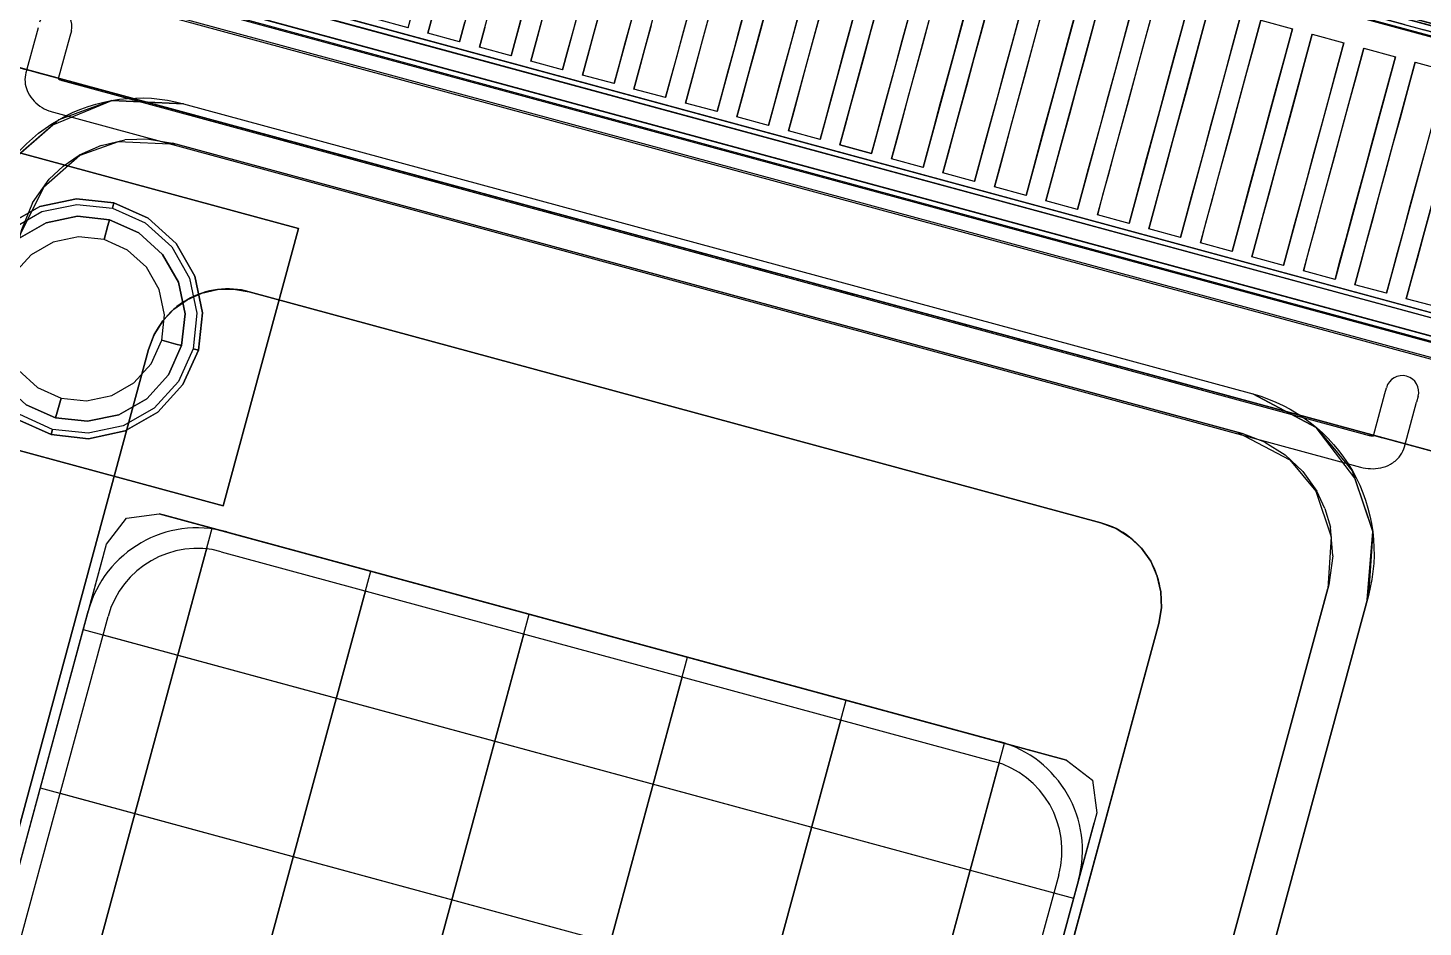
# Model space of a CAD drawing. Header units: millimetres. Extents: x 24907 to 30960, y 3978 to 9944.
# Drawn here: x 27922.46 to 27956.45, y 7208.15 to 7230.06 of the extents above; entities that cross this region are included whole.
import ezdxf

# ---------------------------------------------------------------- set-up
doc = ezdxf.new("R2010")
doc.units = ezdxf.units.MM
doc.linetypes.add('DASHED2', pattern=[9.525, 6.35, -3.175])
for name, color, linetype in [('200-EquipHidden-2D', 53, 'DASHED2'), ('200-EquipInternal-2d', 252, 'Continuous'), ('200-EquipSteel-3d', 9, 'Continuous')]:
    doc.layers.add(name, color=color, linetype=linetype)

# ---------------------------------------------------------------- blocks, each defined once
blk = doc.blocks.new('ELECTROLUX-MC7-BODY800X250')
at = {"layer": '200-EquipInternal-2d'}
blk.add_line((0, -80), (800, -80), dxfattribs=at)
at = {"layer": '200-EquipSteel-3d'}
for points, invisible_edges in [([(0, -0.34, 912.22), (0, 0, 910.5), (800, 0, 910.5), (800, -0.34, 912.22)], 8), ([(0, 0, 902.7), (0, -0.13, 901.81), (800, -0.13, 901.81), (800, 0, 902.7)], 2), ([(0, -0.13, 901.81), (0, -0.54, 901.01), (800, -0.54, 901.01), (800, -0.13, 901.81)], 10), ([(0, -1.32, 913.68), (0, -0.34, 912.22), (800, -0.34, 912.22), (800, -1.32, 913.68)], 10), ([(0, -0.54, 901.01), (0, -1.19, 900.39), (800, -1.19, 900.39), (800, -0.54, 901.01)], 10), ([(0, -1.19, 900.39), (0, -2, 900), (800, -2, 900), (800, -1.19, 900.39)], 8), ([(0, -2.78, 914.66), (0, -1.32, 913.68), (800, -1.32, 913.68), (800, -2.78, 914.66)], 10), ([(0, -655, 650), (0, -655, 900), (0, -2, 900), (0, -102, 724)], 12), ([(0, -2, 900), (0, -2, 724), (0, -102, 724)], 8), ([(0, -4.5, 915), (0, -2.78, 914.66), (800, -2.78, 914.66), (800, -4.5, 915)], 2), ([(0, -71.6, 914.58), (0, -69.5, 915), (800, -69.5, 915), (800, -71.6, 914.58)], 8), ([(0, -73.39, 913.39), (0, -71.6, 914.58), (800, -71.6, 914.58), (800, -73.39, 913.39)], 10), ([(0, -74.58, 911.6), (0, -73.39, 913.39), (800, -73.39, 913.39), (800, -74.58, 911.6)], 10), ([(0, -75, 909.5), (0, -74.58, 911.6), (800, -74.58, 911.6), (800, -75, 909.5)], 2), ([(0, -75.45, 903.59), (0, -75, 905.7), (800, -75, 905.7), (800, -75.45, 903.59)], 8), ([(0, -76.64, 901.78), (0, -75.45, 903.59), (800, -75.45, 903.59), (800, -76.64, 901.78)], 10), ([(0, -78.4, 900.53), (0, -76.64, 901.78), (800, -76.64, 901.78), (800, -78.4, 900.53)], 10), ([(0, -80.5, 900), (0, -78.4, 900.53), (800, -78.4, 900.53), (800, -80.5, 900)], 2)]:
    blk.add_3dface(points, dxfattribs=dict(at, invisible_edges=invisible_edges))
for points in [[(0, 0, 910.5), (0, 0, 902.7), (800, 0, 902.7), (800, 0, 910.5)], [(0, -2, 724), (0, -2, 900), (800, -2, 900), (800, -2, 724)], [(0, -102, 724), (0, -2, 724), (800, -2, 724), (800, -102, 724)], [(0, -69.5, 915), (0, -4.5, 915), (800, -4.5, 915), (800, -69.5, 915)], [(0, -75, 905.7), (0, -75, 909.5), (800, -75, 909.5), (800, -75, 905.7)], [(0, -655, 650), (0, -102, 650), (800, -102, 650), (800, -655, 650)], [(0, -102, 650), (800, -102, 650), (800, -102, 724), (0, -102, 724)]]:
    blk.add_3dface(points, dxfattribs=at)
blk = doc.blocks.new('ELECTROLUX-MC-CAMINO400')
at = {"layer": '200-EquipInternal-2d'}
for points in [[(0, -0.21), (400, -0.21), (400, -75.21), (0, -75.21)], [(118, -10.37), (126, -10.37), (126, -66.52), (118, -66.52)], [(131, -10.37), (139, -10.37), (139, -66.52), (131, -66.52)], [(144, -10.37), (152, -10.37), (152, -66.52), (144, -66.52)], [(157, -10.37), (165, -10.37), (165, -66.52), (157, -66.52)], [(170, -10.37), (178, -10.37), (178, -66.52), (170, -66.52)], [(183, -10.37), (191, -10.37), (191, -66.52), (183, -66.52)], [(196, -10.37), (204, -10.37), (204, -66.52), (196, -66.52)], [(209, -10.37), (217, -10.37), (217, -66.52), (209, -66.52)], [(222, -10.37), (230, -10.37), (230, -66.52), (222, -66.52)], [(235, -10.37), (243, -10.37), (243, -66.52), (235, -66.52)], [(248, -10.37), (256, -10.37), (256, -66.52), (248, -66.52)], [(261, -10.37), (269, -10.37), (269, -66.52), (261, -66.52)], [(274, -10.37), (282, -10.37), (282, -66.52), (274, -66.52)], [(287, -10.37), (295, -10.37), (295, -66.52), (287, -66.52)], [(300, -10.37), (308, -10.37), (308, -66.52), (300, -66.52)], [(313, -10.37), (321, -10.37), (321, -66.52), (313, -66.52)], [(326, -10.37), (334, -10.37), (334, -66.52), (326, -66.52)], [(339, -10.37), (347, -10.37), (347, -66.52), (339, -66.52)], [(352, -10.37), (360, -10.37), (360, -66.52), (352, -66.52)], [(365, -10.37), (373, -10.37), (373, -66.52), (365, -66.52)]]:
    blk.add_lwpolyline(points, close=True, dxfattribs=at)
at = {"layer": '200-EquipSteel-3d'}
for points in [[(0, -0.21, 917.01), (0, -0.21, 956), (400, -0.21, 956), (400, -0.21, 917.01)], [(0, -69.44, 915), (0, -3.39, 915), (400, -3.39, 915), (400, -69.44, 915)]]:
    blk.add_3dface(points, dxfattribs=at)
for points, invisible_edges in [([(0, -0.21, 956), (0, -0.36, 956.76), (400, -0.36, 956.76), (400, -0.21, 956)], 2), ([(0, -0.25, 916.62), (0, -0.21, 917.01), (400, -0.21, 917.01), (400, -0.25, 916.62)], 8), ([(0, -0.37, 916.23), (0, -0.25, 916.62), (400, -0.25, 916.62), (400, -0.37, 916.23)], 10), ([(0, -0.36, 956.76), (0, -0.78, 957.41), (400, -0.78, 957.41), (400, -0.36, 956.76)], 10), ([(0, -0.56, 915.88), (0, -0.37, 916.23), (400, -0.37, 916.23), (400, -0.56, 915.88)], 10), ([(0, -0.82, 915.58), (0, -0.56, 915.88), (400, -0.56, 915.88), (400, -0.82, 915.58)], 10), ([(0, -0.78, 957.41), (0, -1.43, 957.84), (400, -1.43, 957.84), (400, -0.78, 957.41)], 10), ([(0, -1.41, 915.27), (0, -0.82, 915.58), (400, -0.82, 915.58), (400, -1.41, 915.27)], 10), ([(0, -2.05, 915.07), (0, -1.41, 915.27), (400, -1.41, 915.27), (400, -2.05, 915.07)], 10), ([(0, -1.43, 957.84), (0, -2.19, 958), (400, -2.19, 958), (400, -1.43, 957.84)], 8), ([(0, -2.72, 914.98), (0, -2.05, 915.07), (400, -2.05, 915.07), (400, -2.72, 914.98)], 10), ([(0, -3.39, 915), (0, -2.72, 914.98), (400, -2.72, 914.98), (400, -3.39, 915)], 2), ([(313, -10.37, 957.76), (321, -10.37, 957.76), (321, -2.19, 958), (313, -2.19, 958)], 10), ([(321, -2.19, 958), (326, -2.19, 958), (326, -10.37, 957.76), (321, -10.37, 957.76)], 14), ([(326, -10.37, 957.76), (334, -10.37, 957.76), (334, -2.19, 958), (326, -2.19, 958)], 10), ([(334, -2.19, 958), (339, -2.19, 958), (339, -10.37, 957.76), (334, -10.37, 957.76)], 14), ([(339, -10.37, 957.76), (347, -10.37, 957.76), (347, -2.19, 958), (339, -2.19, 958)], 10), ([(347, -2.19, 958), (352, -2.19, 958), (352, -10.37, 957.76), (347, -10.37, 957.76)], 14), ([(352, -10.37, 957.76), (360, -10.37, 957.76), (360, -2.19, 958), (352, -2.19, 958)], 10), ([(295, -17.47, 956.91), (295, -10.37, 957.76), (300, -10.37, 957.76), (300, -17.47, 956.91)], 10), ([(308, -17.47, 956.91), (308, -10.37, 957.76), (313, -10.37, 957.76), (313, -17.47, 956.91)], 10), ([(321, -17.47, 956.91), (321, -10.37, 957.76), (326, -10.37, 957.76), (326, -17.47, 956.91)], 10), ([(334, -17.47, 956.91), (334, -10.37, 957.76), (339, -10.37, 957.76), (339, -17.47, 956.91)], 10), ([(347, -17.47, 956.91), (347, -10.37, 957.76), (352, -10.37, 957.76), (352, -17.47, 956.91)], 10), ([(269, -24.48, 955.45), (269, -17.47, 956.91), (274, -17.47, 956.91), (274, -24.48, 955.45)], 10), ([(282, -24.48, 955.45), (282, -17.47, 956.91), (287, -17.47, 956.91), (287, -24.48, 955.45)], 10), ([(295, -24.48, 955.45), (295, -17.47, 956.91), (300, -17.47, 956.91), (300, -24.48, 955.45)], 10), ([(308, -24.48, 955.45), (308, -17.47, 956.91), (313, -17.47, 956.91), (313, -24.48, 955.45)], 10), ([(321, -24.48, 955.45), (321, -17.47, 956.91), (326, -17.47, 956.91), (326, -24.48, 955.45)], 10), ([(334, -24.48, 955.45), (334, -17.47, 956.91), (339, -17.47, 956.91), (339, -24.48, 955.45)], 10), ([(347, -24.48, 955.45), (347, -17.47, 956.91), (352, -17.47, 956.91), (352, -24.48, 955.45)], 10), ([(243, -31.33, 953.39), (243, -24.48, 955.45), (248, -24.48, 955.45), (248, -31.33, 953.39)], 10), ([(256, -31.33, 953.39), (256, -24.48, 955.45), (261, -24.48, 955.45), (261, -31.33, 953.39)], 10), ([(269, -31.33, 953.39), (269, -24.48, 955.45), (274, -24.48, 955.45), (274, -31.33, 953.39)], 10), ([(282, -31.33, 953.39), (282, -24.48, 955.45), (287, -24.48, 955.45), (287, -31.33, 953.39)], 10), ([(295, -31.33, 953.39), (295, -24.48, 955.45), (300, -24.48, 955.45), (300, -31.33, 953.39)], 10), ([(308, -31.33, 953.39), (308, -24.48, 955.45), (313, -24.48, 955.45), (313, -31.33, 953.39)], 10), ([(321, -31.33, 953.39), (321, -24.48, 955.45), (326, -24.48, 955.45), (326, -31.33, 953.39)], 10), ([(334, -31.33, 953.39), (334, -24.48, 955.45), (339, -24.48, 955.45), (339, -31.33, 953.39)], 10), ([(347, -31.33, 953.39), (347, -24.48, 955.45), (352, -24.48, 955.45), (352, -31.33, 953.39)], 10), ([(217, -37.98, 950.75), (217, -31.33, 953.39), (222, -31.33, 953.39), (222, -37.98, 950.75)], 10), ([(230, -37.98, 950.75), (230, -31.33, 953.39), (235, -31.33, 953.39), (235, -37.98, 950.75)], 10), ([(243, -37.98, 950.75), (243, -31.33, 953.39), (248, -31.33, 953.39), (248, -37.98, 950.75)], 10), ([(256, -37.98, 950.75), (256, -31.33, 953.39), (261, -31.33, 953.39), (261, -37.98, 950.75)], 10), ([(269, -37.98, 950.75), (269, -31.33, 953.39), (274, -31.33, 953.39), (274, -37.98, 950.75)], 10), ([(282, -37.98, 950.75), (282, -31.33, 953.39), (287, -31.33, 953.39), (287, -37.98, 950.75)], 10), ([(295, -37.98, 950.75), (295, -31.33, 953.39), (300, -31.33, 953.39), (300, -37.98, 950.75)], 10), ([(308, -37.98, 950.75), (308, -31.33, 953.39), (313, -31.33, 953.39), (313, -37.98, 950.75)], 10), ([(321, -37.98, 950.75), (321, -31.33, 953.39), (326, -31.33, 953.39), (326, -37.98, 950.75)], 10), ([(334, -37.98, 950.75), (334, -31.33, 953.39), (339, -31.33, 953.39), (339, -37.98, 950.75)], 10), ([(347, -37.98, 950.75), (347, -31.33, 953.39), (352, -31.33, 953.39), (352, -37.98, 950.75)], 10), ([(360, -37.98, 950.75), (360, -31.33, 953.39), (365, -31.33, 953.39), (365, -37.98, 950.75)], 10), ([(191, -44.37, 947.54), (191, -37.98, 950.75), (196, -37.98, 950.75), (196, -44.37, 947.54)], 10), ([(204, -44.37, 947.54), (204, -37.98, 950.75), (209, -37.98, 950.75), (209, -44.37, 947.54)], 10), ([(217, -44.37, 947.54), (217, -37.98, 950.75), (222, -37.98, 950.75), (222, -44.37, 947.54)], 10), ([(230, -44.37, 947.54), (230, -37.98, 950.75), (235, -37.98, 950.75), (235, -44.37, 947.54)], 10), ([(243, -44.37, 947.54), (243, -37.98, 950.75), (248, -37.98, 950.75), (248, -44.37, 947.54)], 10), ([(256, -44.37, 947.54), (256, -37.98, 950.75), (261, -37.98, 950.75), (261, -44.37, 947.54)], 10), ([(269, -44.37, 947.54), (269, -37.98, 950.75), (274, -37.98, 950.75), (274, -44.37, 947.54)], 10), ([(282, -44.37, 947.54), (282, -37.98, 950.75), (287, -37.98, 950.75), (287, -44.37, 947.54)], 10), ([(295, -44.37, 947.54), (295, -37.98, 950.75), (300, -37.98, 950.75), (300, -44.37, 947.54)], 10), ([(308, -44.37, 947.54), (308, -37.98, 950.75), (313, -37.98, 950.75), (313, -44.37, 947.54)], 10), ([(321, -44.37, 947.54), (321, -37.98, 950.75), (326, -37.98, 950.75), (326, -44.37, 947.54)], 10), ([(334, -44.37, 947.54), (334, -37.98, 950.75), (339, -37.98, 950.75), (339, -44.37, 947.54)], 10), ([(347, -44.37, 947.54), (347, -37.98, 950.75), (352, -37.98, 950.75), (352, -44.37, 947.54)], 10), ([(360, -44.37, 947.54), (360, -37.98, 950.75), (365, -37.98, 950.75), (365, -44.37, 947.54)], 10), ([(178, -50.47, 943.8), (178, -44.37, 947.54), (183, -44.37, 947.54), (183, -50.47, 943.8)], 10), ([(191, -50.47, 943.8), (191, -44.37, 947.54), (196, -44.37, 947.54), (196, -50.47, 943.8)], 10), ([(204, -50.47, 943.8), (204, -44.37, 947.54), (209, -44.37, 947.54), (209, -50.47, 943.8)], 10), ([(217, -50.47, 943.8), (217, -44.37, 947.54), (222, -44.37, 947.54), (222, -50.47, 943.8)], 10), ([(230, -50.47, 943.8), (230, -44.37, 947.54), (235, -44.37, 947.54), (235, -50.47, 943.8)], 10), ([(243, -50.47, 943.8), (243, -44.37, 947.54), (248, -44.37, 947.54), (248, -50.47, 943.8)], 10), ([(256, -50.47, 943.8), (256, -44.37, 947.54), (261, -44.37, 947.54), (261, -50.47, 943.8)], 10), ([(269, -50.47, 943.8), (269, -44.37, 947.54), (274, -44.37, 947.54), (274, -50.47, 943.8)], 10), ([(282, -50.47, 943.8), (282, -44.37, 947.54), (287, -44.37, 947.54), (287, -50.47, 943.8)], 10), ([(295, -50.47, 943.8), (295, -44.37, 947.54), (300, -44.37, 947.54), (300, -50.47, 943.8)], 10), ([(308, -50.47, 943.8), (308, -44.37, 947.54), (313, -44.37, 947.54), (313, -50.47, 943.8)], 10), ([(321, -50.47, 943.8), (321, -44.37, 947.54), (326, -44.37, 947.54), (326, -50.47, 943.8)], 10), ([(334, -50.47, 943.8), (334, -44.37, 947.54), (339, -44.37, 947.54), (339, -50.47, 943.8)], 10), ([(347, -50.47, 943.8), (347, -44.37, 947.54), (352, -44.37, 947.54), (352, -50.47, 943.8)], 10), ([(360, -50.47, 943.8), (360, -44.37, 947.54), (365, -44.37, 947.54), (365, -50.47, 943.8)], 10), ([(152, -56.22, 939.54), (152, -50.47, 943.8), (157, -50.47, 943.8), (157, -56.22, 939.54)], 10), ([(165, -56.22, 939.54), (165, -50.47, 943.8), (170, -50.47, 943.8), (170, -56.22, 939.54)], 10), ([(178, -56.22, 939.54), (178, -50.47, 943.8), (183, -50.47, 943.8), (183, -56.22, 939.54)], 10), ([(191, -56.22, 939.54), (191, -50.47, 943.8), (196, -50.47, 943.8), (196, -56.22, 939.54)], 10), ([(204, -56.22, 939.54), (204, -50.47, 943.8), (209, -50.47, 943.8), (209, -56.22, 939.54)], 10), ([(217, -56.22, 939.54), (217, -50.47, 943.8), (222, -50.47, 943.8), (222, -56.22, 939.54)], 10), ([(230, -56.22, 939.54), (230, -50.47, 943.8), (235, -50.47, 943.8), (235, -56.22, 939.54)], 10), ([(243, -56.22, 939.54), (243, -50.47, 943.8), (248, -50.47, 943.8), (248, -56.22, 939.54)], 10), ([(256, -56.22, 939.54), (256, -50.47, 943.8), (261, -50.47, 943.8), (261, -56.22, 939.54)], 10), ([(269, -56.22, 939.54), (269, -50.47, 943.8), (274, -50.47, 943.8), (274, -56.22, 939.54)], 10), ([(282, -56.22, 939.54), (282, -50.47, 943.8), (287, -50.47, 943.8), (287, -56.22, 939.54)], 10), ([(295, -56.22, 939.54), (295, -50.47, 943.8), (300, -50.47, 943.8), (300, -56.22, 939.54)], 10), ([(308, -56.22, 939.54), (308, -50.47, 943.8), (313, -50.47, 943.8), (313, -56.22, 939.54)], 10), ([(321, -56.22, 939.54), (321, -50.47, 943.8), (326, -50.47, 943.8), (326, -56.22, 939.54)], 10), ([(334, -56.22, 939.54), (334, -50.47, 943.8), (339, -50.47, 943.8), (339, -56.22, 939.54)], 10), ([(347, -56.22, 939.54), (347, -50.47, 943.8), (352, -50.47, 943.8), (352, -56.22, 939.54)], 10), ([(360, -56.22, 939.54), (360, -50.47, 943.8), (365, -50.47, 943.8), (365, -56.22, 939.54)], 10), ([(139, -61.59, 934.81), (139, -56.22, 939.54), (144, -56.22, 939.54), (144, -61.59, 934.81)], 10), ([(152, -61.59, 934.81), (152, -56.22, 939.54), (157, -56.22, 939.54), (157, -61.59, 934.81)], 10), ([(165, -61.59, 934.81), (165, -56.22, 939.54), (170, -56.22, 939.54), (170, -61.59, 934.81)], 10), ([(178, -61.59, 934.81), (178, -56.22, 939.54), (183, -56.22, 939.54), (183, -61.59, 934.81)], 10), ([(191, -61.59, 934.81), (191, -56.22, 939.54), (196, -56.22, 939.54), (196, -61.59, 934.81)], 10), ([(204, -61.59, 934.81), (204, -56.22, 939.54), (209, -56.22, 939.54), (209, -61.59, 934.81)], 10), ([(217, -61.59, 934.81), (217, -56.22, 939.54), (222, -56.22, 939.54), (222, -61.59, 934.81)], 10), ([(230, -61.59, 934.81), (230, -56.22, 939.54), (235, -56.22, 939.54), (235, -61.59, 934.81)], 10), ([(243, -61.59, 934.81), (243, -56.22, 939.54), (248, -56.22, 939.54), (248, -61.59, 934.81)], 10), ([(256, -61.59, 934.81), (256, -56.22, 939.54), (261, -56.22, 939.54), (261, -61.59, 934.81)], 10), ([(269, -61.59, 934.81), (269, -56.22, 939.54), (274, -56.22, 939.54), (274, -61.59, 934.81)], 10), ([(282, -61.59, 934.81), (282, -56.22, 939.54), (287, -56.22, 939.54), (287, -61.59, 934.81)], 10), ([(295, -61.59, 934.81), (295, -56.22, 939.54), (300, -56.22, 939.54), (300, -61.59, 934.81)], 10), ([(308, -61.59, 934.81), (308, -56.22, 939.54), (313, -56.22, 939.54), (313, -61.59, 934.81)], 10), ([(321, -61.59, 934.81), (321, -56.22, 939.54), (326, -56.22, 939.54), (326, -61.59, 934.81)], 10), ([(334, -61.59, 934.81), (334, -56.22, 939.54), (339, -56.22, 939.54), (339, -61.59, 934.81)], 10), ([(347, -61.59, 934.81), (347, -56.22, 939.54), (352, -56.22, 939.54), (352, -61.59, 934.81)], 10), ([(360, -61.59, 934.81), (360, -56.22, 939.54), (365, -56.22, 939.54), (365, -61.59, 934.81)], 10), ([(113, -66.52, 929.63), (113, -61.59, 934.81), (118, -61.59, 934.81), (118, -66.52, 929.63)], 10), ([(126, -66.52, 929.63), (126, -61.59, 934.81), (131, -61.59, 934.81), (131, -66.52, 929.63)], 10), ([(139, -66.52, 929.63), (139, -61.59, 934.81), (144, -61.59, 934.81), (144, -66.52, 929.63)], 10), ([(152, -66.52, 929.63), (152, -61.59, 934.81), (157, -61.59, 934.81), (157, -66.52, 929.63)], 10), ([(165, -66.52, 929.63), (165, -61.59, 934.81), (170, -61.59, 934.81), (170, -66.52, 929.63)], 10), ([(178, -66.52, 929.63), (178, -61.59, 934.81), (183, -61.59, 934.81), (183, -66.52, 929.63)], 10), ([(191, -66.52, 929.63), (191, -61.59, 934.81), (196, -61.59, 934.81), (196, -66.52, 929.63)], 10), ([(204, -66.52, 929.63), (204, -61.59, 934.81), (209, -61.59, 934.81), (209, -66.52, 929.63)], 10), ([(217, -66.52, 929.63), (217, -61.59, 934.81), (222, -61.59, 934.81), (222, -66.52, 929.63)], 10), ([(230, -66.52, 929.63), (230, -61.59, 934.81), (235, -61.59, 934.81), (235, -66.52, 929.63)], 10), ([(243, -66.52, 929.63), (243, -61.59, 934.81), (248, -61.59, 934.81), (248, -66.52, 929.63)], 10), ([(256, -66.52, 929.63), (256, -61.59, 934.81), (261, -61.59, 934.81), (261, -66.52, 929.63)], 10), ([(269, -66.52, 929.63), (269, -61.59, 934.81), (274, -61.59, 934.81), (274, -66.52, 929.63)], 10), ([(282, -66.52, 929.63), (282, -61.59, 934.81), (287, -61.59, 934.81), (287, -66.52, 929.63)], 10), ([(295, -66.52, 929.63), (295, -61.59, 934.81), (300, -61.59, 934.81), (300, -66.52, 929.63)], 10), ([(308, -66.52, 929.63), (308, -61.59, 934.81), (313, -61.59, 934.81), (313, -66.52, 929.63)], 10), ([(321, -66.52, 929.63), (321, -61.59, 934.81), (326, -61.59, 934.81), (326, -66.52, 929.63)], 10), ([(334, -66.52, 929.63), (334, -61.59, 934.81), (339, -61.59, 934.81), (339, -66.52, 929.63)], 10), ([(347, -66.52, 929.63), (347, -61.59, 934.81), (352, -61.59, 934.81), (352, -66.52, 929.63)], 10), ([(360, -66.52, 929.63), (360, -61.59, 934.81), (365, -61.59, 934.81), (365, -66.52, 929.63)], 10), ([(92, -71, 924.05), (100, -71, 924.05), (100, -66.52, 929.63), (92, -66.52, 929.63)], 11), ([(100, -71, 924.05), (105, -71, 924.05), (105, -66.52, 929.63), (100, -66.52, 929.63)], 15), ([(105, -71, 924.05), (113, -71, 924.05), (113, -66.52, 929.63), (105, -66.52, 929.63)], 11), ([(113, -71, 924.05), (118, -71, 924.05), (118, -66.52, 929.63), (113, -66.52, 929.63)], 15), ([(118, -71, 924.05), (126, -71, 924.05), (126, -66.52, 929.63), (118, -66.52, 929.63)], 11), ([(126, -71, 924.05), (131, -71, 924.05), (131, -66.52, 929.63), (126, -66.52, 929.63)], 15), ([(131, -71, 924.05), (139, -71, 924.05), (139, -66.52, 929.63), (131, -66.52, 929.63)], 11), ([(139, -71, 924.05), (144, -71, 924.05), (144, -66.52, 929.63), (139, -66.52, 929.63)], 15), ([(144, -71, 924.05), (152, -71, 924.05), (152, -66.52, 929.63), (144, -66.52, 929.63)], 11), ([(152, -71, 924.05), (157, -71, 924.05), (157, -66.52, 929.63), (152, -66.52, 929.63)], 15), ([(157, -71, 924.05), (165, -71, 924.05), (165, -66.52, 929.63), (157, -66.52, 929.63)], 11), ([(165, -71, 924.05), (170, -71, 924.05), (170, -66.52, 929.63), (165, -66.52, 929.63)], 15), ([(170, -71, 924.05), (178, -71, 924.05), (178, -66.52, 929.63), (170, -66.52, 929.63)], 11), ([(178, -71, 924.05), (183, -71, 924.05), (183, -66.52, 929.63), (178, -66.52, 929.63)], 15), ([(183, -71, 924.05), (191, -71, 924.05), (191, -66.52, 929.63), (183, -66.52, 929.63)], 11), ([(191, -71, 924.05), (196, -71, 924.05), (196, -66.52, 929.63), (191, -66.52, 929.63)], 15), ([(196, -71, 924.05), (204, -71, 924.05), (204, -66.52, 929.63), (196, -66.52, 929.63)], 11), ([(204, -71, 924.05), (209, -71, 924.05), (209, -66.52, 929.63), (204, -66.52, 929.63)], 15), ([(209, -71, 924.05), (217, -71, 924.05), (217, -66.52, 929.63), (209, -66.52, 929.63)], 11), ([(217, -71, 924.05), (222, -71, 924.05), (222, -66.52, 929.63), (217, -66.52, 929.63)], 15), ([(230, -71, 924.05), (222, -71, 924.05), (222, -66.52, 929.63), (230, -66.52, 929.63)], 11), ([(230, -71, 924.05), (235, -71, 924.05), (235, -66.52, 929.63), (230, -66.52, 929.63)], 15), ([(235, -71, 924.05), (243, -71, 924.05), (243, -66.52, 929.63), (235, -66.52, 929.63)], 11), ([(243, -71, 924.05), (248, -71, 924.05), (248, -66.52, 929.63), (243, -66.52, 929.63)], 15), ([(248, -71, 924.05), (256, -71, 924.05), (256, -66.52, 929.63), (248, -66.52, 929.63)], 11), ([(256, -71, 924.05), (261, -71, 924.05), (261, -66.52, 929.63), (256, -66.52, 929.63)], 15), ([(261, -71, 924.05), (269, -71, 924.05), (269, -66.52, 929.63), (261, -66.52, 929.63)], 11), ([(269, -71, 924.05), (274, -71, 924.05), (274, -66.52, 929.63), (269, -66.52, 929.63)], 15), ([(274, -71, 924.05), (282, -71, 924.05), (282, -66.52, 929.63), (274, -66.52, 929.63)], 11), ([(282, -71, 924.05), (287, -71, 924.05), (287, -66.52, 929.63), (282, -66.52, 929.63)], 15), ([(287, -71, 924.05), (295, -71, 924.05), (295, -66.52, 929.63), (287, -66.52, 929.63)], 11), ([(295, -71, 924.05), (300, -71, 924.05), (300, -66.52, 929.63), (295, -66.52, 929.63)], 15), ([(300, -71, 924.05), (308, -71, 924.05), (308, -66.52, 929.63), (300, -66.52, 929.63)], 11), ([(308, -71, 924.05), (313, -71, 924.05), (313, -66.52, 929.63), (308, -66.52, 929.63)], 15), ([(313, -71, 924.05), (321, -71, 924.05), (321, -66.52, 929.63), (313, -66.52, 929.63)], 11), ([(321, -71, 924.05), (326, -71, 924.05), (326, -66.52, 929.63), (321, -66.52, 929.63)], 15), ([(326, -71, 924.05), (334, -71, 924.05), (334, -66.52, 929.63), (326, -66.52, 929.63)], 11), ([(334, -71, 924.05), (339, -71, 924.05), (339, -66.52, 929.63), (334, -66.52, 929.63)], 15), ([(339, -71, 924.05), (347, -71, 924.05), (347, -66.52, 929.63), (339, -66.52, 929.63)], 11), ([(347, -71, 924.05), (352, -71, 924.05), (352, -66.52, 929.63), (347, -66.52, 929.63)], 15), ([(352, -71, 924.05), (360, -71, 924.05), (360, -66.52, 929.63), (352, -66.52, 929.63)], 11), ([(360, -71, 924.05), (365, -71, 924.05), (365, -66.52, 929.63), (360, -66.52, 929.63)], 15), ([(365, -71, 924.05), (373, -71, 924.05), (373, -66.52, 929.63), (365, -66.52, 929.63)], 11), ([(0, -70.76, 915.05), (0, -69.44, 915), (400, -69.44, 915), (400, -70.76, 915.05)], 8), ([(0, -72.06, 915.25), (0, -70.76, 915.05), (400, -70.76, 915.05), (400, -72.06, 915.25)], 10), ([(0, -74.97, 918.1), (0, -71, 924.05), (400, -71, 924.05), (400, -74.97, 918.1)], 2), ([(0, -73.33, 915.6), (0, -72.06, 915.25), (400, -72.06, 915.25), (400, -73.33, 915.6)], 10), ([(0, -74.56, 916.08), (0, -73.33, 915.6), (400, -73.33, 915.6), (400, -74.56, 916.08)], 10), ([(0, -74.96, 916.48), (0, -74.56, 916.08), (400, -74.56, 916.08), (400, -74.96, 916.48)], 10), ([(0, -75.18, 917), (0, -74.96, 916.48), (400, -74.96, 916.48), (400, -75.18, 917)], 10), ([(0, -74.97, 918.1), (0, -75.18, 917.57), (400, -75.18, 917.57), (400, -74.97, 918.1)], 2), ([(0, -75.18, 917.57), (0, -75.18, 917), (400, -75.18, 917), (400, -75.18, 917.57)], 10)]:
    blk.add_3dface(points, dxfattribs=dict(at, invisible_edges=invisible_edges))
blk = doc.blocks.new('ELECTROLUX-MC7-FRYERTOP-800')
at = {"layer": '200-EquipInternal-2d'}
for p, q in [((26, -91.46), (26, -102.78)), ((34, -90), (34, -91.46)), ((34, -91.46), (34, -102.13)), ((366, -91.46), (366, -90)), ((366, -102.13), (366, -91.46)), ((374, -90), (374, -91.46)), ((374, -102.78), (374, -91.46)), ((35, -102.31), (365, -102.31)), ((35, -110.31), (365, -110.31)), ((98.88, -202.89), (98.88, -458.66)), ((138.88, -202.89), (138.88, -458.95)), ((178.88, -202.89), (178.88, -458.95)), ((218.88, -202.89), (218.88, -458.95)), ((258.88, -202.89), (258.88, -458.95)), ((298.88, -202.89), (298.88, -458.91)), ((80, -229.96), (320, -229.96)), ((80, -269.96), (320, -269.96))]:
    blk.add_line(p, q, dxfattribs=at)
at = {"layer": '200-EquipInternal-2d', "linetype": 'Continuous'}
for p, q in [((102.5, -197.89), (297.5, -197.89)), ((102.5, -202.89), (297.5, -202.89)), ((75, -436.45), (75, -225.39)), ((80, -436.45), (80, -225.39)), ((320, -225.39), (320, -436.45)), ((325, -225.39), (325, -436.45))]:
    blk.add_line(p, q, dxfattribs=at)
at = {"layer": '200-EquipInternal-2d'}
for points in [[(375, -140), (375, -565, -0.414214), (335, -605), (65, -605, -0.414214), (25, -565), (25, -140, -0.414214), (65, -100), (335, -100, -0.414214)], [(92.5, -520), (307.5, -520, 0.414214), (327.5, -500), (327.5, -160, 0.414214), (307.5, -140), (92.5, -140, 0.414214), (72.5, -160), (72.5, -500, 0.414214)]]:
    blk.add_lwpolyline(points, format="xyb", close=True, dxfattribs=at)
for centre in [(30, -90), (370, -90)]:
    blk.add_arc(centre, 4, 0, 180, dxfattribs=at)
at = {"layer": '200-EquipInternal-2d', "linetype": 'Continuous'}
for centre, radius, start, end in [((102.5, -225.39), 27.5, 90, 180), ((297.5, -225.39), 27.5, 0, 90), ((102.5, -225.39), 22.5, 90, 180), ((297.5, -225.39), 22.5, 0, 90)]:
    blk.add_arc(centre, radius, start, end, dxfattribs=at)
at = {"layer": '200-EquipInternal-2d'}
for centre, major_axis, start_param, end_param in [((30, -91.46), (4, 0), 0, 0.00009), ((370, -91.46), (-4, 0), 0, 0.00009), ((370, -91.46), (-4, 0), 3.141503, 3.141548)]:
    blk.add_ellipse(centre, major_axis=major_axis, ratio=0.707107, start_param=start_param, end_param=end_param, dxfattribs=at)
for points, knots in [([(26, -102.78), (26, -103.52), (26.13, -104.26), (26.62, -105.67), (27, -106.33), (27.95, -107.57), (28.55, -108.13), (29.9, -109.06), (30.65, -109.44), (32.21, -109.99), (33.02, -110.17), (34.22, -110.29), (34.61, -110.31), (35, -110.31)], [3.141593, 3.141593, 3.141593, 3.141593, 3.384026, 3.384026, 3.640157, 3.640157, 3.934609, 3.934609, 4.248768, 4.248768, 4.562927, 4.562927, 4.712389, 4.712389, 4.712389, 4.712389]), ([(34, -102.13), (34.07, -102.16), (34.15, -102.19), (34.33, -102.24), (34.45, -102.26), (34.68, -102.3), (34.81, -102.31), (34.96, -102.31), (34.98, -102.31), (35, -102.31)], [4.1798311, 4.1798311, 4.1798311, 4.1798311, 4.33287, 4.33287, 4.5070789, 4.5070789, 4.6851432, 4.6851432, 4.712389, 4.712389, 4.712389, 4.712389]), ([(365, -102.31), (365.13, -102.31), (365.26, -102.31), (365.51, -102.27), (365.63, -102.25), (365.83, -102.2), (365.92, -102.16), (366, -102.13)], [4.712389, 4.712389, 4.712389, 4.712389, 4.8926684, 4.8926684, 5.0712084, 5.0712084, 5.2449441, 5.2449441, 5.2449441, 5.2449441]), ([(365, -110.31), (365.82, -110.31), (366.64, -110.22), (368.24, -109.86), (369.02, -109.58), (370.51, -108.82), (371.21, -108.33), (372.46, -107.12), (373, -106.38), (373.72, -104.83), (373.93, -104.04), (373.99, -103.08), (374, -102.93), (374, -102.78)], [4.712389, 4.712389, 4.712389, 4.712389, 5.026548, 5.026548, 5.340708, 5.340708, 5.654867, 5.654867, 5.969026, 5.969026, 6.233988, 6.233988, 6.283185, 6.283185, 6.283185, 6.283185])]:
    blk.add_open_spline(points, degree=3, knots=knots, dxfattribs=at)
at = {"layer": '200-EquipSteel-3d'}
for p, q in [((314.5, -197.95, 870), (85.5, -197.95, 870)), ((314.5, -197.95, 830), (86.5, -197.95, 830)), ((314.5, -197.95, 790), (86.5, -197.95, 790)), ((314.5, -197.95, 750), (86.5, -197.95, 750)), ((86.5, -197.95, 895), (86.5, -197.95, 745)), ((86.5, -197.95, 895), (86.5, -197.95, 745)), ((98.88, -463.95, 745), (98.88, -197.95, 745)), ((138.88, -463.95, 745), (138.88, -197.95, 745)), ((165.7, -197.95, 895), (165.7, -197.95, 745)), ((178.88, -463.95, 745), (178.88, -197.95, 745)), ((204.45, -197.95, 895), (204.45, -197.95, 745)), ((218.88, -463.95, 745), (218.88, -197.95, 745)), ((244.45, -197.95, 895), (244.45, -197.95, 745)), ((258.88, -463.95, 745), (258.88, -197.95, 745)), ((284.28, -197.95, 895), (284.28, -197.95, 745)), ((298.88, -463.95, 745), (298.88, -197.95, 745)), ((314.5, -197.95, 895), (314.5, -197.95, 745)), ((314.5, -197.95, 895), (314.5, -197.95, 745)), ((75, -450.95, 870), (75, -210.95, 870)), ((75, -450.95, 750), (75, -210.95, 750)), ((75, -450.95, 790), (75, -210.95, 790)), ((75, -450.95, 830), (75, -210.95, 830)), ((75, -210.95, 895), (75, -210.95, 745)), ((75, -210.95, 895), (75, -210.95, 745)), ((325, -450.95, 870), (325, -210.95, 870)), ((325, -450.95, 750), (325, -210.95, 750)), ((325, -450.95, 790), (325, -210.95, 790)), ((325, -450.95, 830), (325, -210.95, 830)), ((325, -210.95, 895), (325, -210.95, 745)), ((75, -229.96, 745), (325, -229.96, 745)), ((75, -250.95, 895), (75, -250.95, 745)), ((75, -269.96, 745), (325, -269.96, 745))]:
    blk.add_line(p, q, dxfattribs=at)
for elevation in [745, 895]:
    blk.add_lwpolyline([(75, -208.45), (78.08, -201.03), (85.5, -197.95), (314.5, -197.95), (321.92, -201.03), (325, -208.45), (325, -453.45), (321.92, -460.88), (314.5, -463.95), (85.5, -463.95), (78.08, -460.88), (75, -453.45)], close=True, dxfattribs=dict(at, elevation=elevation))
for points, invisible_edges in [([(65, -100, 900), (335, -100, 900), (400, -80.5, 900), (0, -80.5, 900)], 11), ([(65, -100, 900), (47.95, -103.82, 900), (42.33, -107.77, 900), (0, -80.5, 900)], 12), ([(42.33, -107.77, 900), (36.72, -111.72, 900), (28.04, -124.69, 900), (0, -80.5, 900)], 12), ([(335, -100, 900), (352.05, -103.82, 900), (357.67, -107.77, 900), (400, -80.5, 900)], 12), ([(357.67, -107.77, 900), (363.28, -111.72, 900), (371.96, -124.69, 900), (400, -80.5, 900)], 12), ([(371.96, -124.69, 900), (375, -140, 900), (400, -80.5, 900)], 14), ([(375, -140, 900), (400, -80.5, 900), (400, -655, 900), (375, -565, 900)], 7), ([(425, -140, 900), (400, -80.5, 900), (400, -655, 900), (425, -565, 900)], 7), ([(66.11, -110, 890), (52.08, -113.14, 890), (47.95, -103.82, 900), (65, -100, 900)], 10), ([(335, -100, 900), (333.89, -110, 890), (66.11, -110, 890), (65, -100, 900)], 5), ([(333.89, -110, 890), (347.92, -113.14, 890), (352.05, -103.82, 900), (335, -100, 900)], 10), ([(52.08, -113.14, 890), (43.99, -118.82, 890), (35.68, -113.27, 900), (47.95, -103.82, 900)], 10), ([(347.92, -113.14, 890), (356.01, -118.82, 890), (364.32, -113.27, 900), (352.05, -103.82, 900)], 10), ([(53.52, -112.28, 890), (84.85, -141.52, 890), (88.6, -140.38, 890), (59.15, -110.58, 890)], 5), ([(88.6, -140.38, 890), (59.15, -110.58, 890), (65, -110, 890), (92.5, -140, 890)], 5), ([(65, -110, 890), (92.5, -140, 890), (307.5, -140, 890), (335, -110, 890)], 5), ([(311.4, -140.38, 890), (340.85, -110.58, 890), (335, -110, 890), (307.5, -140, 890)], 5), ([(311.4, -140.38, 890), (340.85, -110.58, 890), (335, -110, 890), (307.5, -140, 890)], 5), ([(346.48, -112.28, 890), (315.15, -141.52, 890), (311.4, -140.38, 890), (340.85, -110.58, 890)], 5), ([(346.48, -112.28, 890), (315.15, -141.52, 890), (311.4, -140.38, 890), (340.85, -110.58, 890)], 5), ([(43.99, -118.82, 890), (37.46, -128.59, 890), (28.04, -124.69, 900), (35.68, -113.27, 900)], 10), ([(43.79, -118.79, 890), (78.36, -145.86, 890), (81.39, -143.37, 890), (48.33, -115.06, 890)], 5), ([(81.39, -143.37, 890), (48.33, -115.06, 890), (53.52, -112.28, 890), (84.85, -141.52, 890)], 5), ([(318.61, -143.37, 890), (351.67, -115.06, 890), (346.48, -112.28, 890), (315.15, -141.52, 890)], 5), ([(356.21, -118.79, 890), (321.64, -145.86, 890), (318.61, -143.37, 890), (351.67, -115.06, 890)], 5), ([(356.01, -118.82, 890), (362.54, -128.59, 890), (371.96, -124.69, 900), (364.32, -113.27, 900)], 10), ([(75.87, -148.89, 890), (40.74, -122.35, 890), (43.79, -118.79, 890), (78.36, -145.86, 890)], 5), ([(324.13, -148.89, 890), (359.26, -122.35, 890), (356.21, -118.79, 890), (321.64, -145.86, 890)], 5), ([(38.29, -126.34, 890), (74.02, -152.35, 890), (75.87, -148.89, 890), (40.74, -122.35, 890)], 5), ([(361.71, -126.34, 890), (325.98, -152.35, 890), (324.13, -148.89, 890), (359.26, -122.35, 890)], 5), ([(37.46, -128.59, 890), (35, -140.98, 890), (25, -140.98, 900), (28.04, -124.69, 900)], 10), ([(362.54, -128.59, 890), (365, -140.98, 890), (375, -140.98, 900), (371.96, -124.69, 900)], 10), ([(72.88, -156.1, 890), (35.83, -132.97, 890), (38.29, -126.34, 890), (74.02, -152.35, 890)], 5), ([(327.12, -156.1, 890), (364.17, -132.97, 890), (361.71, -126.34, 890), (325.98, -152.35, 890)], 5), ([(35, -140, 890), (72.5, -160, 890), (72.88, -156.1, 890), (35.83, -132.97, 890)], 5), ([(365, -140, 890), (327.5, -160, 890), (327.12, -156.1, 890), (364.17, -132.97, 890)], 5), ([(72.5, -160, 890), (35, -140, 890), (35, -565, 890), (72.5, -500, 890)], 5), ([(84.85, -141.52, 730), (315.15, -141.52, 730), (318.61, -143.37, 730), (81.39, -143.37, 730)], 5), ([(81.39, -143.37, 890), (81.39, -143.37, 730), (84.85, -141.52, 730), (84.85, -141.52, 890)], 5), ([(311.4, -140.38, 730), (88.6, -140.38, 730), (84.85, -141.52, 730), (315.15, -141.52, 730)], 5), ([(84.85, -141.52, 730), (84.85, -141.52, 890), (88.6, -140.38, 890), (88.6, -140.38, 730)], 5), ([(92.5, -140, 730), (307.5, -140, 730), (311.4, -140.38, 730), (88.6, -140.38, 730)], 4), ([(88.6, -140.38, 890), (88.6, -140.38, 730), (92.5, -140, 730), (92.5, -140, 890)], 1), ([(311.4, -140.38, 890), (311.4, -140.38, 730), (307.5, -140, 730), (307.5, -140, 890)], 1), ([(315.15, -141.52, 730), (315.15, -141.52, 890), (311.4, -140.38, 890), (311.4, -140.38, 730)], 5), ([(318.61, -143.37, 890), (318.61, -143.37, 730), (315.15, -141.52, 730), (315.15, -141.52, 890)], 5), ([(327.5, -160, 890), (365, -140, 890), (365, -565, 890), (327.5, -500, 890)], 5), ([(365, -140.98, 890), (375, -140.98, 900), (375, -564.02, 900), (365, -564.02, 890)], 5), ([(435, -140.98, 890), (425, -140.98, 900), (425, -564.02, 900), (435, -564.02, 890)], 5), ([(472.5, -160, 890), (435, -140, 890), (435, -565, 890), (472.5, -500, 890)], 5), ([(78.36, -145.86, 730), (321.64, -145.86, 730), (324.13, -148.89, 730), (75.87, -148.89, 730)], 5), ([(75.87, -148.89, 890), (75.87, -148.89, 730), (78.36, -145.86, 730), (78.36, -145.86, 890)], 5), ([(318.61, -143.37, 730), (81.39, -143.37, 730), (78.36, -145.86, 730), (321.64, -145.86, 730)], 5), ([(78.36, -145.86, 730), (78.36, -145.86, 890), (81.39, -143.37, 890), (81.39, -143.37, 730)], 5), ([(321.64, -145.86, 730), (321.64, -145.86, 890), (318.61, -143.37, 890), (318.61, -143.37, 730)], 5), ([(324.13, -148.89, 890), (324.13, -148.89, 730), (321.64, -145.86, 730), (321.64, -145.86, 890)], 5), ([(324.13, -148.89, 730), (75.87, -148.89, 730), (74.02, -152.35, 730), (325.98, -152.35, 730)], 5), ([(74.02, -152.35, 730), (74.02, -152.35, 890), (75.87, -148.89, 890), (75.87, -148.89, 730)], 5), ([(325.98, -152.35, 730), (325.98, -152.35, 890), (324.13, -148.89, 890), (324.13, -148.89, 730)], 5), ([(74.02, -152.35, 730), (325.98, -152.35, 730), (327.12, -156.1, 730), (72.88, -156.1, 730)], 5), ([(72.88, -156.1, 890), (72.88, -156.1, 730), (74.02, -152.35, 730), (74.02, -152.35, 890)], 5), ([(327.12, -156.1, 890), (327.12, -156.1, 730), (325.98, -152.35, 730), (325.98, -152.35, 890)], 5), ([(327.12, -156.1, 730), (72.88, -156.1, 730), (72.5, -160, 730), (327.5, -160, 730)], 5), ([(72.5, -160, 730), (72.5, -160, 890), (72.88, -156.1, 890), (72.88, -156.1, 730)], 4), ([(327.5, -160, 730), (327.5, -160, 890), (327.12, -156.1, 890), (327.12, -156.1, 730)], 4), ([(72.5, -500, 730), (327.5, -500, 730), (327.5, -160, 730), (72.5, -160, 730)], 5), ([(72.5, -160, 890), (72.5, -160, 730), (72.5, -500, 730), (72.5, -500, 890)], 1), ([(327.5, -160, 890), (327.5, -160, 730), (327.5, -500, 730), (327.5, -500, 890)], 1), ([(727.5, -500, 730), (472.5, -500, 730), (472.5, -160, 730), (727.5, -160, 730)], 5), ([(472.5, -160, 890), (472.5, -160, 730), (472.5, -500, 730), (472.5, -500, 890)], 1)]:
    blk.add_3dface(points, dxfattribs=dict(at, invisible_edges=invisible_edges))
blk.add_3dface([(92.5, -140, 890), (92.5, -140, 730), (307.5, -140, 730), (307.5, -140, 890)], dxfattribs=at)
blk = doc.blocks.new('E7FREH2200')
for name, p in [('ELECTROLUX-MC7-BODY800X250', (0, 0)), ('ELECTROLUX-MC-CAMINO400', (0, -1.29)), ('ELECTROLUX-MC7-FRYERTOP-800', (0, 0))]:
    blk.add_blockref(name, p)
blk = doc.blocks.new('ELECTROLUX-MC-LEG200')
at = {"layer": '200-EquipSteel-3d'}
for points in [[(-45, -35, 198), (-45, 35, 198), (45, 35, 198), (45, -35, 198)], [(-45, -35, 200), (45, -35, 200), (45, 35, 200), (-45, 35, 200)], [(-45, 35, 198), (-45, 35, 200), (45, 35, 200), (45, 35, 198)], [(-45, -35, 198), (-45, -35, 200), (-45, 35, 200), (-45, 35, 198)], [(45, -35, 198), (45, 35, 198), (45, 35, 200), (45, -35, 200)], [(-45, -35, 198), (45, -35, 198), (45, -35, 200), (-45, -35, 200)]]:
    blk.add_3dface(points, dxfattribs=at)
for points, invisible_edges in [([(-17.19, 23.66, 198), (-17.19, 23.66, 71), (-9.04, 27.82, 71), (-9.04, 27.82, 198)], 5), ([(-17.19, 23.66, 71), (-16.41, 22.58, 66), (-8.62, 26.54, 66), (-9.04, 27.82, 71)], 5), ([(-9.04, 27.82, 198), (-9.04, 27.82, 71), (0, 29.25, 71), (0, 29.25, 198)], 1), ([(-9.04, 27.82, 71), (-8.62, 26.54, 66), (0, 27.91, 66), (0, 29.25, 71)], 1), ([(0, 29.25, 198), (0, 29.25, 71), (9.04, 27.82, 71), (9.04, 27.82, 198)], 4), ([(0, 29.25, 71), (0, 27.91, 66), (8.62, 26.54, 66), (9.04, 27.82, 71)], 4), ([(9.04, 27.82, 71), (8.62, 26.54, 66), (16.41, 22.58, 66), (17.19, 23.66, 71)], 5), ([(9.04, 27.82, 198), (9.04, 27.82, 71), (17.19, 23.66, 71), (17.19, 23.66, 198)], 5), ([(0, 25, 66), (0, 25, 5), (-7.73, 23.78, 5), (-7.73, 23.78, 66)], 4), ([(0, 25, 5), (0, 23.54, 1.46), (-7.27, 22.38, 1.46), (-7.73, 23.78, 5)], 6), ([(7.73, 23.78, 66), (7.73, 23.78, 5), (0, 25, 5), (0, 25, 66)], 1), ([(7.73, 23.78, 5), (7.27, 22.38, 1.46), (0, 23.54, 1.46), (0, 25, 5)], 3), ([(-23.66, 17.19, 198), (-23.66, 17.19, 71), (-17.19, 23.66, 71), (-17.19, 23.66, 198)], 5), ([(-23.66, 17.19, 71), (-22.58, 16.41, 66), (-16.41, 22.58, 66), (-17.19, 23.66, 71)], 5), ([(-7.73, 23.78, 66), (-7.73, 23.78, 5), (-14.69, 20.23, 5), (-14.69, 20.23, 66)], 5), ([(-7.73, 23.78, 5), (-7.27, 22.38, 1.46), (-13.83, 19.04, 1.46), (-14.69, 20.23, 5)], 7), ([(-7.27, 22.38, 1.46), (-6.18, 19.02), (-11.76, 16.18), (-13.83, 19.04, 1.46)], 13), ([(0, 23.54, 1.46), (0, 20), (-6.18, 19.02), (-7.27, 22.38, 1.46)], 12), ([(7.27, 22.38, 1.46), (6.18, 19.02), (0, 20), (0, 23.54, 1.46)], 9), ([(13.83, 19.04, 1.46), (11.76, 16.18), (6.18, 19.02), (7.27, 22.38, 1.46)], 13), ([(14.69, 20.23, 5), (13.83, 19.04, 1.46), (7.27, 22.38, 1.46), (7.73, 23.78, 5)], 7), ([(14.69, 20.23, 66), (14.69, 20.23, 5), (7.73, 23.78, 5), (7.73, 23.78, 66)], 5), ([(17.19, 23.66, 71), (16.41, 22.58, 66), (22.58, 16.41, 66), (23.66, 17.19, 71)], 5), ([(17.19, 23.66, 198), (17.19, 23.66, 71), (23.66, 17.19, 71), (23.66, 17.19, 198)], 5), ([(-27.82, 9.04, 198), (-27.82, 9.04, 71), (-23.66, 17.19, 71), (-23.66, 17.19, 198)], 5), ([(-27.82, 9.04, 71), (-26.54, 8.62, 66), (-22.58, 16.41, 66), (-23.66, 17.19, 71)], 5), ([(-14.69, 20.23, 66), (-14.69, 20.23, 5), (-20.23, 14.69, 5), (-20.23, 14.69, 66)], 5), ([(-14.69, 20.23, 5), (-13.83, 19.04, 1.46), (-19.04, 13.83, 1.46), (-20.23, 14.69, 5)], 7), ([(-13.83, 19.04, 1.46), (-11.76, 16.18), (-16.18, 11.76), (-19.04, 13.83, 1.46)], 13), ([(19.04, 13.83, 1.46), (16.18, 11.76), (11.76, 16.18), (13.83, 19.04, 1.46)], 13), ([(20.23, 14.69, 5), (19.04, 13.83, 1.46), (13.83, 19.04, 1.46), (14.69, 20.23, 5)], 7), ([(20.23, 14.69, 66), (20.23, 14.69, 5), (14.69, 20.23, 5), (14.69, 20.23, 66)], 5), ([(23.66, 17.19, 71), (22.58, 16.41, 66), (26.54, 8.62, 66), (27.82, 9.04, 71)], 5), ([(23.66, 17.19, 198), (23.66, 17.19, 71), (27.82, 9.04, 71), (27.82, 9.04, 198)], 5), ([(-20.23, 14.69, 66), (-20.23, 14.69, 5), (-23.78, 7.73, 5), (-23.78, 7.73, 66)], 5), ([(-20.23, 14.69, 5), (-19.04, 13.83, 1.46), (-22.38, 7.27, 1.46), (-23.78, 7.73, 5)], 7), ([(-19.04, 13.83, 1.46), (-16.18, 11.76), (-19.02, 6.18), (-22.38, 7.27, 1.46)], 13), ([(22.38, 7.27, 1.46), (19.02, 6.18), (16.18, 11.76), (19.04, 13.83, 1.46)], 13), ([(23.78, 7.73, 5), (22.38, 7.27, 1.46), (19.04, 13.83, 1.46), (20.23, 14.69, 5)], 7), ([(23.78, 7.73, 66), (23.78, 7.73, 5), (20.23, 14.69, 5), (20.23, 14.69, 66)], 5), ([(-29.25, 0, 198), (-29.25, 0, 71), (-27.82, 9.04, 71), (-27.82, 9.04, 198)], 4), ([(-29.25, 0, 71), (-27.91, 0, 66), (-26.54, 8.62, 66), (-27.82, 9.04, 71)], 4), ([(-23.78, 7.73, 66), (-23.78, 7.73, 5), (-25, 0, 5), (-25, 0, 66)], 1), ([(-23.78, 7.73, 5), (-22.38, 7.27, 1.46), (-23.54, 0, 1.46), (-25, 0, 5)], 3), ([(-22.38, 7.27, 1.46), (-19.02, 6.18), (-20, 0), (-23.54, 0, 1.46)], 9), ([(23.54, 0, 1.46), (20, 0), (19.02, 6.18), (22.38, 7.27, 1.46)], 12), ([(25, 0, 5), (23.54, 0, 1.46), (22.38, 7.27, 1.46), (23.78, 7.73, 5)], 6), ([(25, 0, 66), (25, 0, 5), (23.78, 7.73, 5), (23.78, 7.73, 66)], 4), ([(27.82, 9.04, 71), (26.54, 8.62, 66), (27.91, 0, 66), (29.25, 0, 71)], 1), ([(27.82, 9.04, 198), (27.82, 9.04, 71), (29.25, 0, 71), (29.25, 0, 198)], 1), ([(-27.82, -9.04, 198), (-27.82, -9.04, 71), (-29.25, 0, 71), (-29.25, 0, 198)], 1), ([(-27.82, -9.04, 71), (-26.54, -8.62, 66), (-27.91, 0, 66), (-29.25, 0, 71)], 1), ([(-25, 0, 66), (-25, 0, 5), (-23.78, -7.73, 5), (-23.78, -7.73, 66)], 4), ([(-25, 0, 5), (-23.54, 0, 1.46), (-22.38, -7.27, 1.46), (-23.78, -7.73, 5)], 6), ([(-23.54, 0, 1.46), (-20, 0), (-19.02, -6.18), (-22.38, -7.27, 1.46)], 12), ([(22.38, -7.27, 1.46), (19.02, -6.18), (20, 0), (23.54, 0, 1.46)], 9), ([(23.78, -7.73, 5), (22.38, -7.27, 1.46), (23.54, 0, 1.46), (25, 0, 5)], 3), ([(23.78, -7.73, 66), (23.78, -7.73, 5), (25, 0, 5), (25, 0, 66)], 1), ([(29.25, 0, 71), (27.91, 0, 66), (26.54, -8.62, 66), (27.82, -9.04, 71)], 4), ([(29.25, 0, 198), (29.25, 0, 71), (27.82, -9.04, 71), (27.82, -9.04, 198)], 4), ([(-22.38, -7.27, 1.46), (-19.02, -6.18), (-16.18, -11.76), (-19.04, -13.83, 1.46)], 13), ([(19.04, -13.83, 1.46), (16.18, -11.76), (19.02, -6.18), (22.38, -7.27, 1.46)], 13), ([(-23.66, -17.19, 71), (-22.58, -16.41, 66), (-26.54, -8.62, 66), (-27.82, -9.04, 71)], 5), ([(-23.66, -17.19, 198), (-23.66, -17.19, 71), (-27.82, -9.04, 71), (-27.82, -9.04, 198)], 5), ([(-23.78, -7.73, 5), (-22.38, -7.27, 1.46), (-19.04, -13.83, 1.46), (-20.23, -14.69, 5)], 7), ([(-23.78, -7.73, 66), (-23.78, -7.73, 5), (-20.23, -14.69, 5), (-20.23, -14.69, 66)], 5), ([(20.23, -14.69, 5), (19.04, -13.83, 1.46), (22.38, -7.27, 1.46), (23.78, -7.73, 5)], 7), ([(20.23, -14.69, 66), (20.23, -14.69, 5), (23.78, -7.73, 5), (23.78, -7.73, 66)], 5), ([(27.82, -9.04, 71), (26.54, -8.62, 66), (22.58, -16.41, 66), (23.66, -17.19, 71)], 5), ([(27.82, -9.04, 198), (27.82, -9.04, 71), (23.66, -17.19, 71), (23.66, -17.19, 198)], 5), ([(-19.04, -13.83, 1.46), (-16.18, -11.76), (-11.76, -16.18), (-13.83, -19.04, 1.46)], 13), ([(13.83, -19.04, 1.46), (11.76, -16.18), (16.18, -11.76), (19.04, -13.83, 1.46)], 13), ([(-17.19, -23.66, 71), (-16.41, -22.58, 66), (-22.58, -16.41, 66), (-23.66, -17.19, 71)], 5), ([(-20.23, -14.69, 5), (-19.04, -13.83, 1.46), (-13.83, -19.04, 1.46), (-14.69, -20.23, 5)], 7), ([(-20.23, -14.69, 66), (-20.23, -14.69, 5), (-14.69, -20.23, 5), (-14.69, -20.23, 66)], 5), ([(-13.83, -19.04, 1.46), (-11.76, -16.18), (-6.18, -19.02), (-7.27, -22.38, 1.46)], 13), ([(7.27, -22.38, 1.46), (6.18, -19.02), (11.76, -16.18), (13.83, -19.04, 1.46)], 13), ([(14.69, -20.23, 5), (13.83, -19.04, 1.46), (19.04, -13.83, 1.46), (20.23, -14.69, 5)], 7), ([(14.69, -20.23, 66), (14.69, -20.23, 5), (20.23, -14.69, 5), (20.23, -14.69, 66)], 5), ([(23.66, -17.19, 71), (22.58, -16.41, 66), (16.41, -22.58, 66), (17.19, -23.66, 71)], 5), ([(-17.19, -23.66, 198), (-17.19, -23.66, 71), (-23.66, -17.19, 71), (-23.66, -17.19, 198)], 5), ([(-14.69, -20.23, 5), (-13.83, -19.04, 1.46), (-7.27, -22.38, 1.46), (-7.73, -23.78, 5)], 7), ([(-14.69, -20.23, 66), (-14.69, -20.23, 5), (-7.73, -23.78, 5), (-7.73, -23.78, 66)], 5), ([(-7.27, -22.38, 1.46), (-6.18, -19.02), (0, -20), (0, -23.54, 1.46)], 9), ([(0, -23.54, 1.46), (0, -20), (6.18, -19.02), (7.27, -22.38, 1.46)], 12), ([(7.73, -23.78, 5), (7.27, -22.38, 1.46), (13.83, -19.04, 1.46), (14.69, -20.23, 5)], 7), ([(7.73, -23.78, 66), (7.73, -23.78, 5), (14.69, -20.23, 5), (14.69, -20.23, 66)], 5), ([(23.66, -17.19, 198), (23.66, -17.19, 71), (17.19, -23.66, 71), (17.19, -23.66, 198)], 5), ([(-9.04, -27.82, 71), (-8.62, -26.54, 66), (-16.41, -22.58, 66), (-17.19, -23.66, 71)], 5), ([(-9.04, -27.82, 198), (-9.04, -27.82, 71), (-17.19, -23.66, 71), (-17.19, -23.66, 198)], 5), ([(-7.73, -23.78, 5), (-7.27, -22.38, 1.46), (0, -23.54, 1.46), (0, -25, 5)], 3), ([(-7.73, -23.78, 66), (-7.73, -23.78, 5), (0, -25, 5), (0, -25, 66)], 1), ([(0, -25, 5), (0, -23.54, 1.46), (7.27, -22.38, 1.46), (7.73, -23.78, 5)], 6), ([(0, -25, 66), (0, -25, 5), (7.73, -23.78, 5), (7.73, -23.78, 66)], 4), ([(17.19, -23.66, 71), (16.41, -22.58, 66), (8.62, -26.54, 66), (9.04, -27.82, 71)], 5), ([(17.19, -23.66, 198), (17.19, -23.66, 71), (9.04, -27.82, 71), (9.04, -27.82, 198)], 5), ([(0, -29.25, 71), (0, -27.91, 66), (-8.62, -26.54, 66), (-9.04, -27.82, 71)], 4), ([(9.04, -27.82, 71), (8.62, -26.54, 66), (0, -27.91, 66), (0, -29.25, 71)], 1), ([(0, -29.25, 198), (0, -29.25, 71), (-9.04, -27.82, 71), (-9.04, -27.82, 198)], 4), ([(9.04, -27.82, 198), (9.04, -27.82, 71), (0, -29.25, 71), (0, -29.25, 198)], 1)]:
    blk.add_3dface(points, dxfattribs=dict(at, invisible_edges=invisible_edges))
blk = doc.blocks.new('ELECTROLUX-MC7-BASE1200X600')
at = {"layer": '200-EquipSteel-3d'}
for points in [[(0, -102, 650), (1200, -102, 650), (1200, -655, 650), (0, -655, 650)], [(21, -102, 650), (1179, -102, 650), (1179, -102, 245), (21, -102, 245)], [(21, -102, 200), (1179, -102, 200), (1179, -102, 245), (21, -102, 245)], [(21, -655, 245), (1179, -655, 245), (1179, -102, 245), (21, -102, 245)], [(21, -655, 200), (1179, -655, 200), (1179, -102, 200), (21, -102, 200)], [(1179, -655, 605), (21, -655, 605), (21, -102, 605), (1179, -102, 605)]]:
    blk.add_3dface(points, dxfattribs=at)
blk.add_blockref('ELECTROLUX-MC-LEG200', (55, -157))
blk = doc.blocks.new('E7BAPL00S0')
at = {"layer": '200-EquipHidden-2D'}
blk.add_lwpolyline([(0, -102), (1200, -102), (1200, -655), (0, -655)], close=True, dxfattribs=at)
blk.add_blockref('ELECTROLUX-MC7-BASE1200X600', (0, 0))

msp = doc.modelspace()

# ---------------------------------------------------------------- block references
at = {"xscale": 0.09999999998967503, "yscale": 0.1000000000058208, "zscale": 0.1, "rotation": 344.8172531356117}
for name in ['E7BAPL00S0', 'E7FREH2200']:
    msp.add_blockref(name, (27922.592, 7239.564), dxfattribs=at)

doc.saveas('drawing.dxf')
